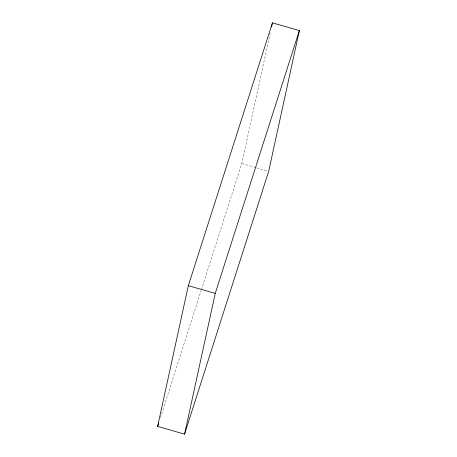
<?xml version="1.0" encoding="UTF-8"?>
<svg xmlns="http://www.w3.org/2000/svg" width="457" height="457" viewBox="0 0 457 457"><rect width="100%" height="100%" fill="white"/><g stroke="black" fill="none" stroke-linecap="round" stroke-linejoin="round"><path stroke-width="0.34" stroke-dasharray="2.29 1.71" d="M201.326 289.909L241.759 163.583L270.464 31.904M160.453 417.589L201.109 290.589M241.759 163.583L255.897 167.639M256.566 167.833L268.013 171.118"/><path stroke-width="0.69" d="M157.631 426.421L188.313 285.688L272.441 22.85L299.369 30.579L268.687 171.312L184.559 434.15L157.631 426.421L158.716 423.022M271.532 27.032L272.441 22.85M184.559 434.15L215.241 293.417L299.369 30.579M188.313 285.688L215.241 293.417"/></g></svg>
